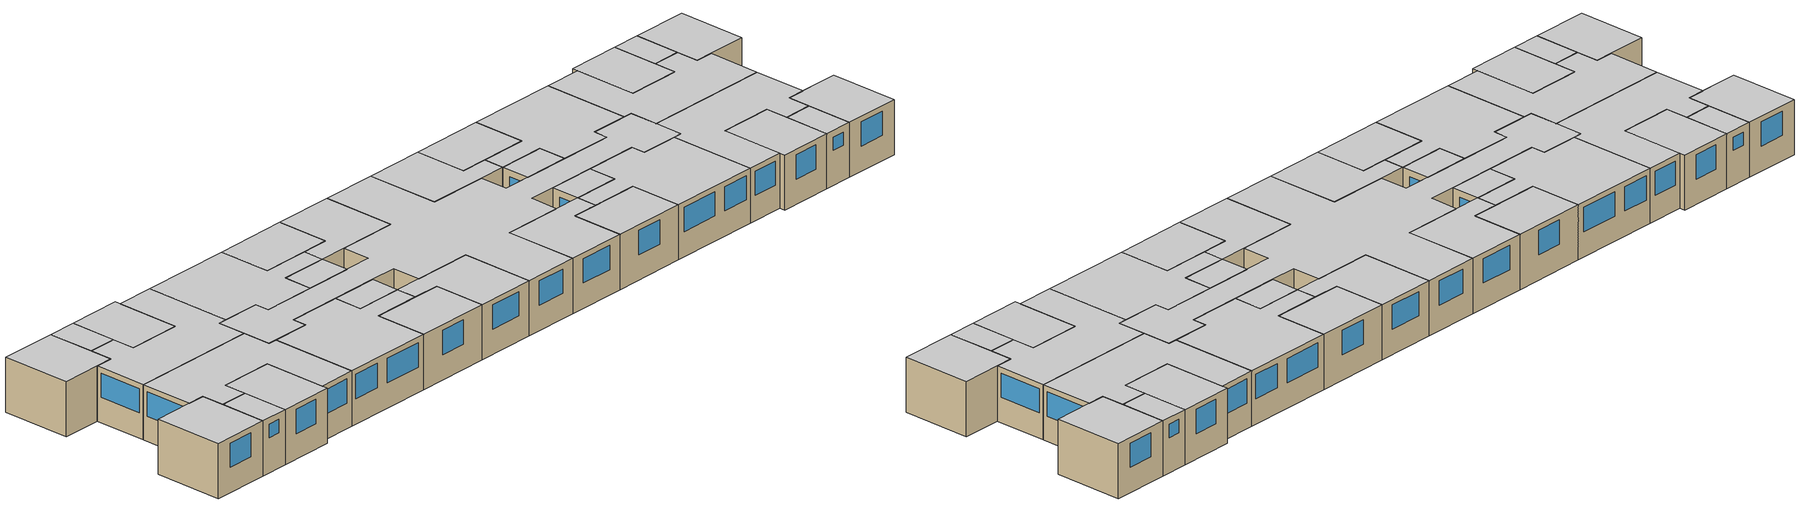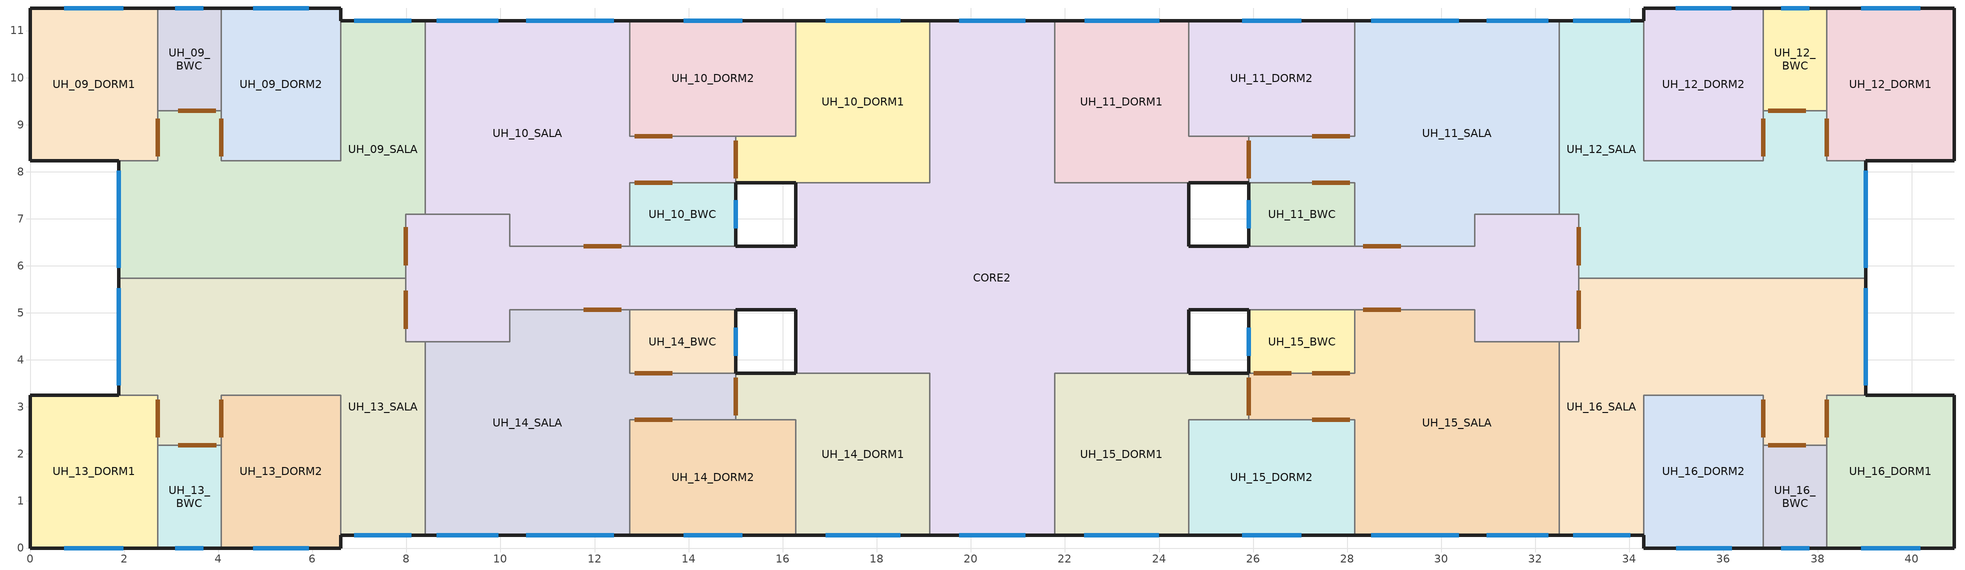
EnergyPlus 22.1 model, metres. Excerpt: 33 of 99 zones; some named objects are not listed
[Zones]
CORE2
 floor to CORE (Interior Floor): 32.92,4.39 30.71,4.39 30.71,5.06 24.63,5.06 24.63,3.71 21.78,3.71 21.78,0.27 19.13,0.27 19.13,3.71 16.28,3.71 16.28,5.06 10.2,5.06 10.2,4.39 7.99,4.39 7.99,7.09 10.2,7.09 10.2,6.42 16.28,6.42 16.28,7.77 19.13,7.77 19.13,11.21 21.78,11.21 21.78,7.77 24.63,7.77 24.63,6.42 30.71,6.42 30.71,7.09 32.92,7.09 z2.5
 wall outside (Exterior Wall): 19.13,0.27 21.78,0.27 / 16.28,7.77 16.28,6.42 15,6.42 / 21.78,11.21 19.13,11.21 / 24.63,3.71 24.63,5.06 25.91,5.06 / 25.91,6.42 24.63,6.42 24.63,7.77 / 15,5.06 16.28,5.06 16.28,3.71 z2.5:5
 wall to UH_14_DORM1 (Interior Wall): 16.28,3.71 19.13,3.71 19.13,0.27 z2.5:5
 wall to UH_14_SALA (Interior Wall): 8.4,4.39 10.2,4.39 10.2,5.06 12.75,5.06 z2.5:5
 wall to UH_13_SALA (Interior Wall): 7.99,5.74 7.99,4.39 8.4,4.39 z2.5:5
 wall to UH_09_SALA (Interior Wall): 8.4,7.09 7.99,7.09 7.99,5.74 z2.5:5
 wall to UH_10_SALA (Interior Wall): 12.75,6.42 10.2,6.42 10.2,7.09 8.4,7.09 z2.5:5
 wall to UH_10_DORM1 (Interior Wall): 19.13,11.21 19.13,7.77 16.28,7.77 z2.5:5
 wall to UH_11_DORM1 (Interior Wall): 24.63,7.77 21.78,7.77 21.78,11.21 z2.5:5
 wall to UH_11_SALA (Interior Wall): 32.51,7.09 30.71,7.09 30.71,6.42 28.16,6.42 z2.5:5
 wall to UH_12_SALA (Interior Wall): 32.92,5.74 32.92,7.09 32.51,7.09 z2.5:5
 wall to UH_16_SALA (Interior Wall): 32.51,4.39 32.92,4.39 32.92,5.74 z2.5:5
 wall to UH_15_SALA (Interior Wall): 28.16,5.06 30.71,5.06 30.71,4.39 32.51,4.39 z2.5:5
 wall to UH_15_DORM1 (Interior Wall): 21.78,0.27 21.78,3.71 24.63,3.71 z2.5:5
 wall to UH_15_BWC (Interior Wall): 25.91,5.06 28.16,5.06 z2.5:5
 wall to UH_10_BWC (Interior Wall): 15,6.42 12.75,6.42 z2.5:5
 wall to UH_11_BWC (Interior Wall): 28.16,6.42 25.91,6.42 z2.5:5
 wall to UH_14_BWC (Interior Wall): 12.75,5.06 15,5.06 z2.5:5
 window (Exterior Window): 19.75,0.27 21.15,0.27 / 21.15,11.21 19.75,11.21 z3.65:4.75
 door inside (Interior Door): 11.77,5.06 12.57,5.06 / 29.14,6.42 28.34,6.42 / 7.99,6.81 7.99,6.02 / 7.99,5.46 7.99,4.66 / 32.92,6.02 32.92,6.81 / 32.92,4.66 32.92,5.46 / 12.57,6.42 11.77,6.42 / 28.34,5.06 29.14,5.06 z2.5:4.6
 ceiling to CORE3 (Interior Ceiling): 7.99,4.39 10.2,4.39 10.2,5.06 16.28,5.06 16.28,3.71 19.13,3.71 19.13,0.27 21.78,0.27 21.78,3.71 24.63,3.71 24.63,5.06 30.71,5.06 30.71,4.39 32.92,4.39 32.92,7.09 30.71,7.09 30.71,6.42 24.63,6.42 24.63,7.77 21.78,7.77 21.78,11.21 19.13,11.21 19.13,7.77 16.28,7.77 16.28,6.42 10.2,6.42 10.2,7.09 7.99,7.09 z5
UH_13_DORM1
 floor to UH_05_DORM1 (Interior Floor): 2.71,0 0,0 0,3.25 2.71,3.25 z2.5
 wall outside (Exterior Wall): 1.88,3.25 0,3.25 0,0 2.71,0 z2.5:5
 wall to UH_13_SALA (Interior Wall): 2.71,2.18 2.71,3.25 1.88,3.25 z2.5:5
 wall to UH_13_BWC (Interior Wall): 2.71,0 2.71,2.18 z2.5:5
 window (Exterior Window): 0.72,0 1.98,0 z3.65:4.75
 door inside (Interior Door): 2.71,2.35 2.71,3.15 z2.5:4.6
 ceiling to UH_21_DORM1 (Interior Ceiling): 0,0 2.71,0 2.71,3.25 0,3.25 z5
UH_13_BWC
 floor to UH_05_BWC (Interior Floor): 4.06,0 2.71,0 2.71,2.18 4.06,2.18 z2.5
 wall outside (Exterior Wall): 2.71,0 4.06,0 z2.5:5
 wall to UH_13_DORM2 (Interior Wall): 4.06,0 4.06,2.18 z2.5:5
 wall to UH_13_SALA (Interior Wall): 4.06,2.18 2.71,2.18 z2.5:5
 window (Exterior Window): 3.08,0 3.69,0 z4.1:4.7
 door inside (Interior Door): 3.95,2.18 3.15,2.18 z2.5:4.6
 ceiling to UH_21_BWC (Interior Ceiling): 2.71,0 4.06,0 4.06,2.18 2.71,2.18 z5
UH_13_SALA
 floor to UH_05_SALA (Interior Floor): 8.4,0.27 6.6,0.27 6.6,3.25 4.06,3.25 4.06,2.18 2.71,2.18 2.71,3.25 1.88,3.25 1.88,5.74 7.99,5.74 7.99,4.39 8.4,4.39 z2.5
 wall outside (Exterior Wall): 1.88,5.74 1.88,3.25 / 6.6,0.27 8.4,0.27 z2.5:5
 wall to UH_09_SALA (Interior Wall): 7.99,5.74 1.88,5.74 z2.5:5
 wall to UH_13_DORM2 (Interior Wall): 4.06,2.18 4.06,3.25 6.6,3.25 6.6,0.27 z2.5:5
 wall to UH_14_SALA (Interior Wall): 8.4,0.27 8.4,4.39 z2.5:5
 window (Exterior Window): 6.89,0.27 8.11,0.27 / 1.88,5.53 1.88,3.46 z3.65:4.75
 door inside (Interior Door): 3.16,2.18 3.96,2.18 / 4.06,2.35 4.06,3.15 z2.5:4.6
 ceiling to UH_21_SALA (Interior Ceiling): 2.71,2.18 4.06,2.18 4.06,3.25 6.6,3.25 6.6,0.27 8.4,0.27 8.4,4.39 7.99,4.39 7.99,5.74 1.88,5.74 1.88,3.25 2.71,3.25 z5
UH_13_DORM2
 floor to UH_05_DORM2 (Interior Floor): 6.6,0 4.06,0 4.06,3.25 6.6,3.25 z2.5
 wall outside (Exterior Wall): 4.06,0 6.6,0 6.6,0.27 z2.5:5
 window (Exterior Window): 4.74,0 5.92,0 z3.65:4.75
 ceiling to UH_21_DORM2 (Interior Ceiling): 4.06,0 6.6,0 6.6,3.25 4.06,3.25 z5
UH_09_BWC
 floor to UH_01_BWC (Interior Floor): 4.06,9.3 2.71,9.3 2.71,11.48 4.06,11.48 z2.5
 wall outside (Exterior Wall): 4.06,11.48 2.71,11.48 z2.5:5
 wall to UH_09_DORM1 (Interior Wall): 2.71,11.48 2.71,9.3 z2.5:5
 wall to UH_09_DORM2 (Interior Wall): 4.06,9.3 4.06,11.48 z2.5:5
 wall to UH_09_SALA (Interior Wall): 2.71,9.3 4.06,9.3 z2.5:5
 window (Exterior Window): 3.69,11.48 3.08,11.48 z4.1:4.7
 door inside (Interior Door): 3.15,9.3 3.95,9.3 z2.5:4.6
 ceiling to UH_17_BWC (Interior Ceiling): 2.71,9.3 4.06,9.3 4.06,11.48 2.71,11.48 z5
UH_09_DORM1
 floor to UH_01_DORM1 (Interior Floor): 2.71,8.23 0,8.23 0,11.48 2.71,11.48 z2.5
 wall outside (Exterior Wall): 2.71,11.48 0,11.48 0,8.23 1.88,8.23 z2.5:5
 wall to UH_09_SALA (Interior Wall): 1.88,8.23 2.71,8.23 2.71,9.3 z2.5:5
 window (Exterior Window): 1.98,11.48 0.72,11.48 z3.65:4.75
 door inside (Interior Door): 2.71,8.33 2.71,9.13 z2.5:4.6
 ceiling to UH_17_DORM1 (Interior Ceiling): 0,8.23 2.71,8.23 2.71,11.48 0,11.48 z5
UH_09_SALA
 floor to UH_01_SALA (Interior Floor): 7.99,5.74 1.88,5.74 1.88,8.23 2.71,8.23 2.71,9.3 4.06,9.3 4.06,8.23 6.6,8.23 6.6,11.21 8.4,11.21 8.4,7.09 7.99,7.09 z2.5
 wall outside (Exterior Wall): 1.88,8.23 1.88,5.74 / 8.4,11.21 6.6,11.21 z2.5:5
 wall to UH_09_DORM2 (Interior Wall): 6.6,11.21 6.6,8.23 4.06,8.23 4.06,9.3 z2.5:5
 wall to UH_10_SALA (Interior Wall): 8.4,7.09 8.4,11.21 z2.5:5
 window (Exterior Window): 1.88,8.02 1.88,5.96 / 8.11,11.21 6.89,11.21 z3.65:4.75
 door inside (Interior Door): 3.95,9.3 3.15,9.3 / 4.06,8.33 4.06,9.13 z2.5:4.6
 ceiling to UH_17_SALA (Interior Ceiling): 1.88,5.74 7.99,5.74 7.99,7.09 8.4,7.09 8.4,11.21 6.6,11.21 6.6,8.23 4.06,8.23 4.06,9.3 2.71,9.3 2.71,8.23 1.88,8.23 z5
UH_09_DORM2
 floor to UH_01_DORM2 (Interior Floor): 6.6,8.23 4.06,8.23 4.06,11.48 6.6,11.48 z2.5
 wall outside (Exterior Wall): 6.6,11.21 6.6,11.48 4.06,11.48 z2.5:5
 window (Exterior Window): 5.92,11.48 4.74,11.48 z3.65:4.75
 ceiling to UH_17_DORM2 (Interior Ceiling): 4.06,8.23 6.6,8.23 6.6,11.48 4.06,11.48 z5
UH_10_DORM2
 floor to UH_02_DORM2 (Interior Floor): 16.28,8.75 12.75,8.75 12.75,11.21 16.28,11.21 z2.5
 wall outside (Exterior Wall): 16.28,11.21 12.75,11.21 z2.5:5
 wall to UH_10_SALA (Interior Wall): 12.75,11.21 12.75,8.75 15,8.75 z2.5:5
 wall to UH_10_DORM1 (Interior Wall): 15,8.75 16.28,8.75 16.28,11.21 z2.5:5
 window (Exterior Window): 15.14,11.21 13.89,11.21 z3.65:4.75
 door inside (Interior Door): 12.85,8.75 13.65,8.75 z2.5:4.6
 ceiling to UH_18_DORM2 (Interior Ceiling): 12.75,8.75 16.28,8.75 16.28,11.21 12.75,11.21 z5
UH_10_SALA
 floor to UH_02_SALA (Interior Floor): 15,7.77 12.75,7.77 12.75,6.42 10.2,6.42 10.2,7.09 8.4,7.09 8.4,11.21 12.75,11.21 12.75,8.75 15,8.75 z2.5
 wall outside (Exterior Wall): 12.75,11.21 8.4,11.21 z2.5:5
 wall to UH_10_BWC (Interior Wall): 12.75,6.42 12.75,7.77 15,7.77 z2.5:5
 wall to UH_10_DORM1 (Interior Wall): 15,7.77 15,8.75 z2.5:5
 window (Exterior Window): 9.95,11.21 8.65,11.21 / 12.41,11.21 10.55,11.21 z3.65:4.75
 door inside (Interior Door): 13.65,8.75 12.85,8.75 / 15,7.86 15,8.66 / 12.85,7.77 13.65,7.77 z2.5:4.6
 ceiling to UH_18_SALA (Interior Ceiling): 8.4,7.09 10.2,7.09 10.2,6.42 12.75,6.42 12.75,7.77 15,7.77 15,8.75 12.75,8.75 12.75,11.21 8.4,11.21 z5
UH_10_DORM1
 floor to UH_02_DORM1 (Interior Floor): 19.13,7.77 15,7.77 15,8.75 16.28,8.75 16.28,11.21 19.13,11.21 z2.5
 wall outside (Exterior Wall): 15,7.77 16.28,7.77 / 19.13,11.21 16.28,11.21 z2.5:5
 window (Exterior Window): 18.5,11.21 16.91,11.21 z3.65:4.75
 ceiling to UH_18_DORM1 (Interior Ceiling): 15,7.77 19.13,7.77 19.13,11.21 16.28,11.21 16.28,8.75 15,8.75 z5
UH_10_BWC
 floor to UH_02_BWC (Interior Floor): 15,6.42 12.75,6.42 12.75,7.77 15,7.77 z2.5
 wall outside (Exterior Wall): 15,6.42 15,7.77 z2.5:5
 window (Exterior Window): 15,6.8 15,7.4 z4.1:4.7
 door inside (Interior Door): 13.65,7.77 12.85,7.77 z2.5:4.6
 ceiling to UH_18_BWC (Interior Ceiling): 12.75,6.42 15,6.42 15,7.77 12.75,7.77 z5
UH_14_DORM1
 floor to UH_06_DORM1 (Interior Floor): 19.13,0.27 16.28,0.27 16.28,2.73 15,2.73 15,3.71 19.13,3.71 z2.5
 wall outside (Exterior Wall): 16.28,0.27 19.13,0.27 / 16.28,3.71 15,3.71 z2.5:5
 wall to UH_14_DORM2 (Interior Wall): 15,2.73 16.28,2.73 16.28,0.27 z2.5:5
 wall to UH_06_SALA (Interior Wall): 15,3.71 15,2.73 z2.5:5
 window (Exterior Window): 16.91,0.27 18.5,0.27 z3.65:4.75
 door inside (Interior Door): 15,3.62 15,2.82 z2.5:4.6
 ceiling to UH_22_DORM1 (Interior Ceiling): 16.28,0.27 19.13,0.27 19.13,3.71 15,3.71 15,2.73 16.28,2.73 z5
UH_14_DORM2
 floor to UH_06_DORM2 (Interior Floor): 16.28,0.27 12.75,0.27 12.75,2.73 16.28,2.73 z2.5
 wall outside (Exterior Wall): 12.75,0.27 16.28,0.27 z2.5:5
 wall to UH_14_SALA (Interior Wall): 15,2.73 12.75,2.73 12.75,0.27 z2.5:5
 window (Exterior Window): 13.89,0.27 15.14,0.27 z3.65:4.75
 door inside (Interior Door): 13.65,2.73 12.85,2.73 z2.5:4.6
 ceiling to UH_22_DORM2 (Interior Ceiling): 12.75,0.27 16.28,0.27 16.28,2.73 12.75,2.73 z5
UH_14_SALA
 floor to UH_06_SALA (Interior Floor): 12.75,0.27 8.4,0.27 8.4,4.39 10.2,4.39 10.2,5.06 12.75,5.06 12.75,3.71 15,3.71 15,2.73 12.75,2.73 z2.5
 wall outside (Exterior Wall): 8.4,0.27 12.75,0.27 z2.5:5
 wall to UH_14_BWC (Interior Wall): 15,3.71 12.75,3.71 12.75,5.06 z2.5:5
 wall to UH_06_DORM1 (Interior Wall): 15,2.73 15,3.71 z2.5:5
 window (Exterior Window): 8.65,0.27 9.95,0.27 / 10.55,0.27 12.41,0.27 z3.65:4.75
 door inside (Interior Door): 13.65,3.71 12.85,3.71 / 12.85,2.73 13.65,2.73 z2.5:4.6
 ceiling to UH_22_SALA (Interior Ceiling): 8.4,0.27 12.75,0.27 12.75,2.73 15,2.73 15,3.71 12.75,3.71 12.75,5.06 10.2,5.06 10.2,4.39 8.4,4.39 z5
UH_14_BWC
 floor to UH_06_BWC (Interior Floor): 15,3.71 12.75,3.71 12.75,5.06 15,5.06 z2.5
 wall outside (Exterior Wall): 15,3.71 15,5.06 z2.5:5
 window (Exterior Window): 15,4.08 15,4.68 z4.1:4.7
 door inside (Interior Door): 12.85,3.71 13.65,3.71 z2.5:4.6
 ceiling to UH_22_BWC (Interior Ceiling): 12.75,3.71 15,3.71 15,5.06 12.75,5.06 z5
UH_11_BWC
 floor to UH_03_BWC (Interior Floor): 28.16,6.42 25.91,6.42 25.91,7.77 28.16,7.77 z2.5
 wall outside (Exterior Wall): 25.91,7.77 25.91,6.42 z2.5:5
 wall to UH_11_SALA (Interior Wall): 28.16,6.42 28.16,7.77 25.91,7.77 z2.5:5
 window (Exterior Window): 25.91,7.39 25.91,6.79 z4.1:4.7
 door inside (Interior Door): 28.06,7.77 27.26,7.77 z2.5:4.6
 ceiling to UH_19_BWC (Interior Ceiling): 25.91,6.42 28.16,6.42 28.16,7.77 25.91,7.77 z5
UH_11_SALA
 floor to UH_03_SALA (Interior Floor): 32.51,7.09 30.71,7.09 30.71,6.42 28.16,6.42 28.16,7.77 25.91,7.77 25.91,8.75 28.16,8.75 28.16,11.21 32.51,11.21 z2.5
 wall outside (Exterior Wall): 32.51,11.21 28.16,11.21 z2.5:5
 wall to UH_12_SALA (Interior Wall): 32.51,7.09 32.51,11.21 z2.5:5
 wall to UH_11_DORM2 (Interior Wall): 28.16,11.21 28.16,8.75 25.91,8.75 z2.5:5
 wall to UH_11_DORM1 (Interior Wall): 25.91,8.75 25.91,7.77 z2.5:5
 window (Exterior Window): 30.37,11.21 28.51,11.21 / 32.27,11.21 30.97,11.21 z3.65:4.75
 door inside (Interior Door): 25.91,8.66 25.91,7.86 / 28.06,8.75 27.26,8.75 z2.5:4.6
 ceiling to UH_19_SALA (Interior Ceiling): 25.91,7.77 28.16,7.77 28.16,6.42 30.71,6.42 30.71,7.09 32.51,7.09 32.51,11.21 28.16,11.21 28.16,8.75 25.91,8.75 z5
UH_11_DORM1
 floor to UH_03_DORM1 (Interior Floor): 25.91,7.77 21.78,7.77 21.78,11.21 24.63,11.21 24.63,8.75 25.91,8.75 z2.5
 wall outside (Exterior Wall): 24.63,11.21 21.78,11.21 / 24.63,7.77 25.91,7.77 z2.5:5
 wall to UH_11_DORM2 (Interior Wall): 25.91,8.75 24.63,8.75 24.63,11.21 z2.5:5
 window (Exterior Window): 24.01,11.21 22.42,11.21 z3.65:4.75
 ceiling to UH_19_DORM1 (Interior Ceiling): 21.78,7.77 25.91,7.77 25.91,8.75 24.63,8.75 24.63,11.21 21.78,11.21 z5
UH_11_DORM2
 floor to UH_03_DORM2 (Interior Floor): 28.16,8.75 24.63,8.75 24.63,11.21 28.16,11.21 z2.5
 wall outside (Exterior Wall): 28.16,11.21 24.63,11.21 z2.5:5
 window (Exterior Window): 27.02,11.21 25.77,11.21 z3.65:4.75
 ceiling to UH_19_DORM2 (Interior Ceiling): 24.63,8.75 28.16,8.75 28.16,11.21 24.63,11.21 z5
UH_15_BWC
 floor to UH_07_BWC (Interior Floor): 28.16,3.71 25.91,3.71 25.91,5.06 28.16,5.06 z2.5
 wall outside (Exterior Wall): 25.91,5.06 25.91,3.71 z2.5:5
 wall to UH_15_SALA (Interior Wall): 25.91,3.71 28.16,3.71 28.16,5.06 z2.5:5
 window (Exterior Window): 25.91,4.68 25.91,4.08 z4.1:4.7
 door inside (Interior Door): 26.01,3.71 26.81,3.71 z2.5:4.6
 ceiling to UH_23_BWC (Interior Ceiling): 25.91,3.71 28.16,3.71 28.16,5.06 25.91,5.06 z5
UH_15_DORM2
 floor to UH_07_DORM2 (Interior Floor): 28.16,0.27 24.63,0.27 24.63,2.73 28.16,2.73 z2.5
 wall outside (Exterior Wall): 24.63,0.27 28.16,0.27 z2.5:5
 wall to UH_15_DORM1 (Interior Wall): 25.91,2.73 24.63,2.73 24.63,0.27 z2.5:5
 wall to UH_15_SALA (Interior Wall): 28.16,0.27 28.16,2.73 25.91,2.73 z2.5:5
 window (Exterior Window): 25.77,0.27 27.02,0.27 z3.65:4.75
 door inside (Interior Door): 28.06,2.73 27.26,2.73 z2.5:4.6
 ceiling to UH_23_DORM2 (Interior Ceiling): 24.63,0.27 28.16,0.27 28.16,2.73 24.63,2.73 z5
UH_15_DORM1
 floor to UH_07_DORM1 (Interior Floor): 24.63,0.27 21.78,0.27 21.78,3.71 25.91,3.71 25.91,2.73 24.63,2.73 z2.5
 wall outside (Exterior Wall): 21.78,0.27 24.63,0.27 / 25.91,3.71 24.63,3.71 z2.5:5
 wall to UH_15_SALA (Interior Wall): 25.91,2.73 25.91,3.71 z2.5:5
 window (Exterior Window): 22.41,0.27 24,0.27 z3.65:4.75
 door inside (Interior Door): 25.91,2.82 25.91,3.62 z2.5:4.6
 ceiling to UH_23_DORM1 (Interior Ceiling): 21.78,0.27 24.63,0.27 24.63,2.73 25.91,2.73 25.91,3.71 21.78,3.71 z5
UH_15_SALA
 floor to UH_07_SALA (Interior Floor): 32.51,0.27 28.16,0.27 28.16,2.73 25.91,2.73 25.91,3.71 28.16,3.71 28.16,5.06 30.71,5.06 30.71,4.39 32.51,4.39 z2.5
 wall outside (Exterior Wall): 28.16,0.27 32.51,0.27 z2.5:5
 wall to UH_16_SALA (Interior Wall): 32.51,0.27 32.51,4.39 z2.5:5
 window (Exterior Window): 28.51,0.27 30.37,0.27 / 30.97,0.27 32.27,0.27 z3.65:4.75
 door inside (Interior Door): 28.06,3.71 27.26,3.71 z2.5:4.6
 ceiling to UH_23_SALA (Interior Ceiling): 28.16,0.27 32.51,0.27 32.51,4.39 30.71,4.39 30.71,5.06 28.16,5.06 28.16,3.71 25.91,3.71 25.91,2.73 28.16,2.73 z5
UH_16_BWC
 floor to UH_08_BWC (Interior Floor): 38.2,0 36.85,0 36.85,2.18 38.2,2.18 z2.5
 wall outside (Exterior Wall): 36.85,0 38.2,0 z2.5:5
 wall to UH_16_DORM2 (Interior Wall): 36.85,2.18 36.85,0 z2.5:5
 wall to UH_16_DORM1 (Interior Wall): 38.2,0 38.2,2.18 z2.5:5
 wall to UH_16_SALA (Interior Wall): 38.2,2.18 36.85,2.18 z2.5:5
 window (Exterior Window): 37.23,0 37.83,0 z4.1:4.7
 door inside (Interior Door): 37.75,2.18 36.95,2.18 z2.5:4.6
 ceiling to UH_24_BWC (Interior Ceiling): 36.85,0 38.2,0 38.2,2.18 36.85,2.18 z5
UH_16_SALA
 floor to UH_08_SALA (Interior Floor): 38.2,2.18 36.85,2.18 36.85,3.25 34.31,3.25 34.31,0.27 32.51,0.27 32.51,4.39 32.92,4.39 32.92,5.74 39.03,5.74 39.03,3.25 38.2,3.25 z2.5
 wall outside (Exterior Wall): 39.03,3.25 39.03,5.74 / 32.51,0.27 34.31,0.27 z2.5:5
 wall to UH_16_DORM2 (Interior Wall): 34.31,0.27 34.31,3.25 36.85,3.25 36.85,2.18 z2.5:5
 wall to UH_12_SALA (Interior Wall): 39.03,5.74 32.92,5.74 z2.5:5
 wall to UH_16_DORM1 (Interior Wall): 38.2,2.18 38.2,3.25 39.03,3.25 z2.5:5
 window (Exterior Window): 32.8,0.27 34.02,0.27 / 39.03,3.46 39.03,5.53 z3.65:4.75
 door inside (Interior Door): 36.85,3.15 36.85,2.35 / 36.95,2.18 37.75,2.18 / 38.2,2.35 38.2,3.15 z2.5:4.6
 ceiling to UH_24_SALA (Interior Ceiling): 32.51,0.27 34.31,0.27 34.31,3.25 36.85,3.25 36.85,2.18 38.2,2.18 38.2,3.25 39.03,3.25 39.03,5.74 32.92,5.74 32.92,4.39 32.51,4.39 z5
UH_16_DORM1
 floor to UH_08_DORM1 (Interior Floor): 40.91,0 38.2,0 38.2,3.25 40.91,3.25 z2.5
 wall outside (Exterior Wall): 38.2,0 40.91,0 40.91,3.25 39.03,3.25 z2.5:5
 window (Exterior Window): 38.93,0 40.19,0 z3.65:4.75
 ceiling to UH_24_DORM1 (Interior Ceiling): 38.2,0 40.91,0 40.91,3.25 38.2,3.25 z5
UH_16_DORM2
 floor to UH_08_DORM2 (Interior Floor): 36.85,0 34.31,0 34.31,3.25 36.85,3.25 z2.5
 wall outside (Exterior Wall): 34.31,0.27 34.31,0 36.85,0 z2.5:5
 window (Exterior Window): 35,0 36.18,0 z3.65:4.75
 door inside (Interior Door): 36.85,2.35 36.85,3.15 z2.5:4.6
 ceiling to UH_24_DORM2 (Interior Ceiling): 34.31,0 36.85,0 36.85,3.25 34.31,3.25 z5
UH_12_DORM1
 floor to UH_04_DORM1 (Interior Floor): 40.91,8.23 38.2,8.23 38.2,11.48 40.91,11.48 z2.5
 wall outside (Exterior Wall): 39.03,8.23 40.91,8.23 40.91,11.48 38.2,11.48 z2.5:5
 wall to UH_12_BWC (Interior Wall): 38.2,11.48 38.2,9.3 z2.5:5
 wall to UH_12_SALA (Interior Wall): 38.2,9.3 38.2,8.23 39.03,8.23 z2.5:5
 window (Exterior Window): 40.19,11.48 38.93,11.48 z3.65:4.75
 door inside (Interior Door): 38.2,9.13 38.2,8.33 z2.5:4.6
 ceiling to UH_20_DORM1 (Interior Ceiling): 38.2,8.23 40.91,8.23 40.91,11.48 38.2,11.48 z5
UH_12_DORM2
 floor to UH_04_DORM2 (Interior Floor): 36.85,8.23 34.31,8.23 34.31,11.48 36.85,11.48 z2.5
 wall outside (Exterior Wall): 36.85,11.48 34.31,11.48 34.31,11.21 z2.5:5
 wall to UH_12_SALA (Interior Wall): 34.31,11.21 34.31,8.23 36.85,8.23 36.85,9.3 z2.5:5
 wall to UH_12_BWC (Interior Wall): 36.85,9.3 36.85,11.48 z2.5:5
 window (Exterior Window): 36.17,11.48 34.99,11.48 z3.65:4.75
 door inside (Interior Door): 36.85,8.33 36.85,9.13 z2.5:4.6
 ceiling to UH_20_DORM2 (Interior Ceiling): 34.31,8.23 36.85,8.23 36.85,11.48 34.31,11.48 z5
UH_12_BWC
 floor to UH_04_BWC (Interior Floor): 38.2,9.3 36.85,9.3 36.85,11.48 38.2,11.48 z2.5
 wall outside (Exterior Wall): 38.2,11.48 36.85,11.48 z2.5:5
 wall to UH_12_SALA (Interior Wall): 36.85,9.3 38.2,9.3 z2.5:5
 window (Exterior Window): 37.83,11.48 37.23,11.48 z4.1:4.7
 door inside (Interior Door): 36.95,9.3 37.75,9.3 z2.5:4.6
 ceiling to UH_20_BWC (Interior Ceiling): 36.85,9.3 38.2,9.3 38.2,11.48 36.85,11.48 z5
UH_12_SALA
 floor to UH_04_SALA (Interior Floor): 39.03,5.74 32.92,5.74 32.92,7.09 32.51,7.09 32.51,11.21 34.31,11.21 34.31,8.23 36.85,8.23 36.85,9.3 38.2,9.3 38.2,8.23 39.03,8.23 z2.5
 wall outside (Exterior Wall): 39.03,5.74 39.03,8.23 / 34.31,11.21 32.51,11.21 z2.5:5
 window (Exterior Window): 34.02,11.21 32.8,11.21 / 39.03,5.96 39.03,8.02 z3.65:4.75
 door inside (Interior Door): 37.75,9.3 36.95,9.3 / 36.85,9.13 36.85,8.33 z2.5:4.6
 ceiling to UH_20_SALA (Interior Ceiling): 32.92,5.74 39.03,5.74 39.03,8.23 38.2,8.23 38.2,9.3 36.85,9.3 36.85,8.23 34.31,8.23 34.31,11.21 32.51,11.21 32.51,7.09 32.92,7.09 z5
[Building]
MULTI_LINEAR: North Axis {deg}=0; Terrain=City; Loads Convergence Tolerance Value {W}=0.04; Temperature Convergence Tolerance Value {deltaC}=0.4; Solar Distribution=FullInteriorAndExteriorWithReflections; Maximum Number of Warmup Days=25; Minimum Number of Warmup Days=6
[Site:GroundTemperature:Undisturbed:FiniteDifference]
groundtemp_finitediff: 1, 1250, 1200, 30, 50, 0.4
[Site:GroundDomain:Slab]
grounddomain_slab: 10, 1, 5, 1, 1250, 1200, 30, 50, Site:GroundTemperature:Undisturbed:FiniteDifference, groundtemp_finitediff, 0.4, ground_coupled_oscm, OnGrade, No, Full, No, Timestep, 1.6, 6
[Material] Thermal Absorptance=0.9
Name | Roughness | Thickness {m} | Conductivity {W/m-K} | Density {kg/m3} | Specific Heat {J/kg-K} | Solar Absorptance | Visible Absorptance
ref____concreto_10cm_abs05 | Rough | 0.1 | 1.75 | 2200 | 1000 | 0.5 | 0.5
ref____concreto_10cm_abs058 | Rough | 0.1 | 1.75 | 2200 | 1000 | 0.58 | 0.58
ref____porta_mad_3cm_abs05 | MediumSmooth | 0.03 | 0.15 | 650 | 2300 | 0.5 | 0.5
[WindowMaterial:SimpleGlazingSystem]
ref____vidro_u57_shgc087: U-Factor {W/m2-K}=5.7; Solar Heat Gain Coefficient=0.87
[Construction]
Interior Floor; Interior Wall; Interior Ceiling: ref____concreto_10cm_abs05
Exterior Wall: ref____concreto_10cm_abs058
Exterior Window: ref____vidro_u57_shgc087
Interior Door: ref____porta_mad_3cm_abs05
[Zone] Multiplier=1
CORE2; UH_13_DORM1; UH_13_BWC; UH_13_SALA; UH_13_DORM2; UH_09_BWC; UH_09_DORM1; UH_09_SALA; UH_09_DORM2; UH_10_DORM2; UH_10_SALA; UH_10_DORM1; UH_10_BWC; UH_14_DORM1; UH_14_DORM2; UH_14_SALA; UH_14_BWC; UH_11_BWC; UH_11_SALA; UH_11_DORM1; UH_11_DORM2; UH_15_BWC; UH_15_DORM2; UH_15_DORM1; UH_15_SALA; UH_16_BWC; UH_16_SALA; UH_16_DORM1; UH_16_DORM2; UH_12_DORM1; UH_12_DORM2; UH_12_BWC; UH_12_SALA
[SurfaceProperty:OtherSideConditionsModel]
ground_coupled_oscm: Type of Modeling=GroundCoupledSurface
[HVACTemplate:Zone:IdealLoadsAirSystem] Template Thermostat=termostato; Maximum Heating Supply Air Temperature {C}=50; Minimum Cooling Supply Air Temperature {C}=13; Maximum Heating Supply Air Humidity Ratio {kgWater/kgDryAir}=0.0156; Minimum Cooling Supply Air Humidity Ratio {kgWater/kgDryAir}=0.0077; Heating Limit=NoLimit; Cooling Limit=NoLimit; Dehumidification Control Type=None; Cooling Sensible Heat Ratio=0.7; Dehumidification Setpoint {percent}=60; Humidification Control Type=None; Humidification Setpoint {percent}=30; Outdoor Air Method=None; Outdoor Air Flow Rate per Person {m3/s}=0.00944; Demand Controlled Ventilation Type=None; Outdoor Air Economizer Type=NoEconomizer; Heat Recovery Type=None; Sensible Heat Recovery Effectiveness=0.7; Latent Heat Recovery Effectiveness=0.65
Name | System Availability Schedule
UH_09_DORM2; UH_09_DORM1; UH_10_DORM2; UH_10_DORM1; UH_11_DORM2; UH_11_DORM1; UH_12_DORM2; UH_12_DORM1; UH_13_DORM2; UH_13_DORM1; UH_14_DORM2; UH_14_DORM1; UH_15_DORM2; UH_15_DORM1; UH_16_DORM2; UH_16_DORM1 | sch_hvac_dorm
UH_09_SALA; UH_10_SALA; UH_11_SALA; UH_12_SALA; UH_13_SALA; UH_14_SALA; UH_15_SALA; UH_16_SALA | sch_hvac_sala
[Schedule:Compact]
sch_hvac_sala: Through: 12/31, For: AllDays, Until: 14:00, 0, Until: 22:00, 1, Until: 24:00, 0
sch_hvac_dorm: Through: 12/31, For: AllDays, Until: 08:00, 1, Until: 22:00, 0, Until 24:00, 1
[AirflowNetwork:MultiZone:Surface] Window/Door Opening Factor, or Crack Factor=1; Minimum Venting Open Factor=0
Name | Leakage Component | Ventilation Control Mode
port_09; port_sala_09; port_dorm1_sala_09; port_dorm2_sala_09; port_bwc_sala_09; port_dorm1_09; port_dorm2_09; port_bwc_09; port_10; port_sala_10; port_dorm1_sala_10; port_dorm2_sala_10; port_bwc_sala_10; port_bwc_10; port_dorm1_10; port_dorm2_10; port_11; port_sala_11; port_dorm1_sala_11; port_dorm2_sala_11; port_bwc_sala_11; CC1A93; port_dorm2_11; por_dorm1_11; port_12; port_sala_12; port_bwc_sala_12; port_dorm1_sala_12; port_dorm2_sala_12; port_bwc_12; port_dorm1_12; port_dorm2_12; port_13; port_13; port_sala_13; port_dorm1_sala_13; port_dorm2_sala_13; port_bwc_sala_13; port_dorm1_13; port_dorm2_13; port_bwc_13; port_14; port_sala_14; port_dorm1_sala_14; port_sala_dorm2_14; port_bwc_sala_14; port_dorm1_14; port_dorm2_14; port_bwc_14; port_15; port_sala_15; port_dorm1_sala_15; port_dorm2_sala_15; port_bwc_sala_15; port_dorm1_15; port_dorm2_15; port_bwc_15; port_16; port_sala_16; port_dorm1_sala_16; port_dorm2_sala_16; port_bwc_sala_16; port_bwc_16; port_dorm1_16; port_dorm2_16 | abertura_porta | NoVent
jan_dorm2_09; jan_dorm1_09; jan1_sala_09; jan2_sala_09; jan_dorm2_10; jan_dorm1_10; jan1_sala_10; jan2_sala_10; jan2_sala_11; jan1_sala_11; jan_dorm1_11; jan_dorm2_11; jan_dorm2_12; jan_dorm1_12; jan1_sala_12; jan2_sala_12; jan1_sala13; jan2_sala_13; jan_dorm1_13; jan_dorm_13; jan_dorm1_14; jan_dorm2_14; jan1_sala_14; jan2_sala_14; jan2_sala_15; jan1_sala_15; jan_dorm1_15; jan_dorm2_15; jan_dorm1_16; jan_dorm2_16; jan1_sala_16; jan2_sala_16; jan2_core2; jan1_core2 | abertura_janela | NoVent
jan_bwc_09; jan_bwc_10; 226DCB; jan_bwc_12; jan_bwc_13; jan_bwc_14; jan_bwc_15; jan_bwc_16 | abertura_janela | Constant
